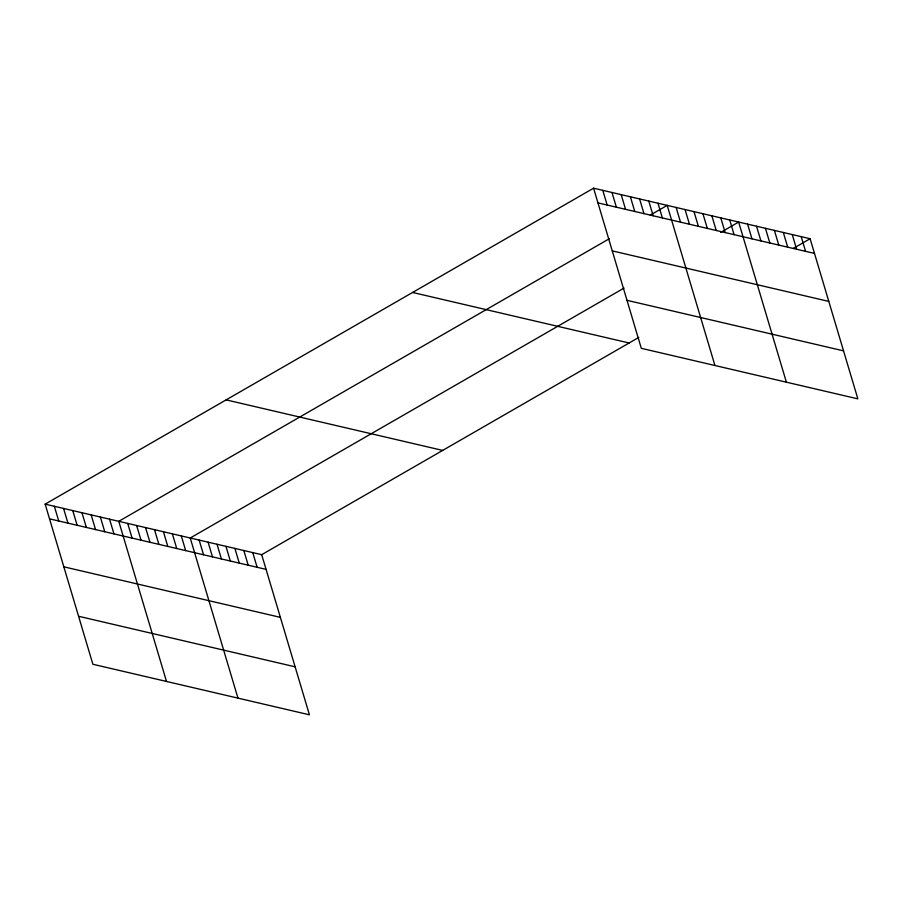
<?xml version="1.0" encoding="UTF-8"?>
<svg xmlns="http://www.w3.org/2000/svg" width="903" height="903" viewBox="0 0 903 903"><rect width="100%" height="100%" fill="white"/><g stroke="black" fill="none" stroke-linecap="round" stroke-linejoin="round"><path stroke-width="1.35" d="M45.15 504.145L261.689 554.679L309.424 714.804L92.885 664.269L45.15 504.145L593.576 188.196L810.115 238.731L857.85 398.855L641.311 348.321L593.576 188.196M609.288 238.742L118.767 521.324L166.513 681.449M650.307 215.106L667.204 205.376L714.939 365.501M624.041 288.091L190.228 538.007L237.963 698.132M720.56 232.477L738.654 222.059L786.389 382.183M261.689 554.679L638.782 337.429M793.218 248.46L810.115 238.731M597.955 202.893L814.495 253.416M612.268 250.876L828.796 301.41M627.009 300.327L843.537 350.861M412.592 292.459L629.131 342.993M226.134 399.882L442.662 450.416M49.53 518.841L266.069 569.364M63.842 566.824L280.37 617.359M78.584 616.275L295.112 666.809M801.187 236.642L805.566 251.339M792.247 234.566L796.627 249.251M783.319 232.477L787.698 247.162M774.39 230.389L778.77 245.085M765.451 228.312L769.83 242.997M756.522 226.224L760.902 240.909M747.594 224.136L751.973 238.832M729.726 219.971L734.105 234.656M720.797 217.883L725.177 232.579M711.857 215.806L716.237 230.491M702.929 213.718L707.309 228.403M694.001 211.629L698.38 226.326M685.061 209.552L689.44 224.237M676.133 207.464L680.512 222.149M657.994 203.231L662.373 217.916M648.794 201.087L653.174 215.772M639.595 198.931L643.974 213.627M630.384 196.786L634.764 211.483M621.185 194.642L625.565 209.327M611.986 192.497L616.365 207.182M602.786 190.341L607.166 205.037M252.75 552.591L257.129 567.287M243.821 550.514L248.201 565.199M234.893 548.426L239.272 563.111M225.953 546.338L230.333 561.034M217.025 544.261L221.404 558.946M208.096 542.172L212.476 556.858M199.157 540.084L203.536 554.781M181.3 535.919L185.679 550.604M172.36 533.831L176.74 548.527M163.432 531.743L167.811 546.439M154.503 529.666L158.883 544.351M145.564 527.578L149.943 542.274M136.635 525.49L141.015 540.186M127.707 523.413L132.086 538.098M109.568 519.18L113.947 533.865M100.368 517.035L104.748 531.72M91.169 514.879L95.549 529.576M81.959 512.735L86.338 527.431M72.759 510.59L77.139 525.275M63.56 508.445L67.939 523.13M54.349 506.29L58.729 520.986"/></g></svg>
